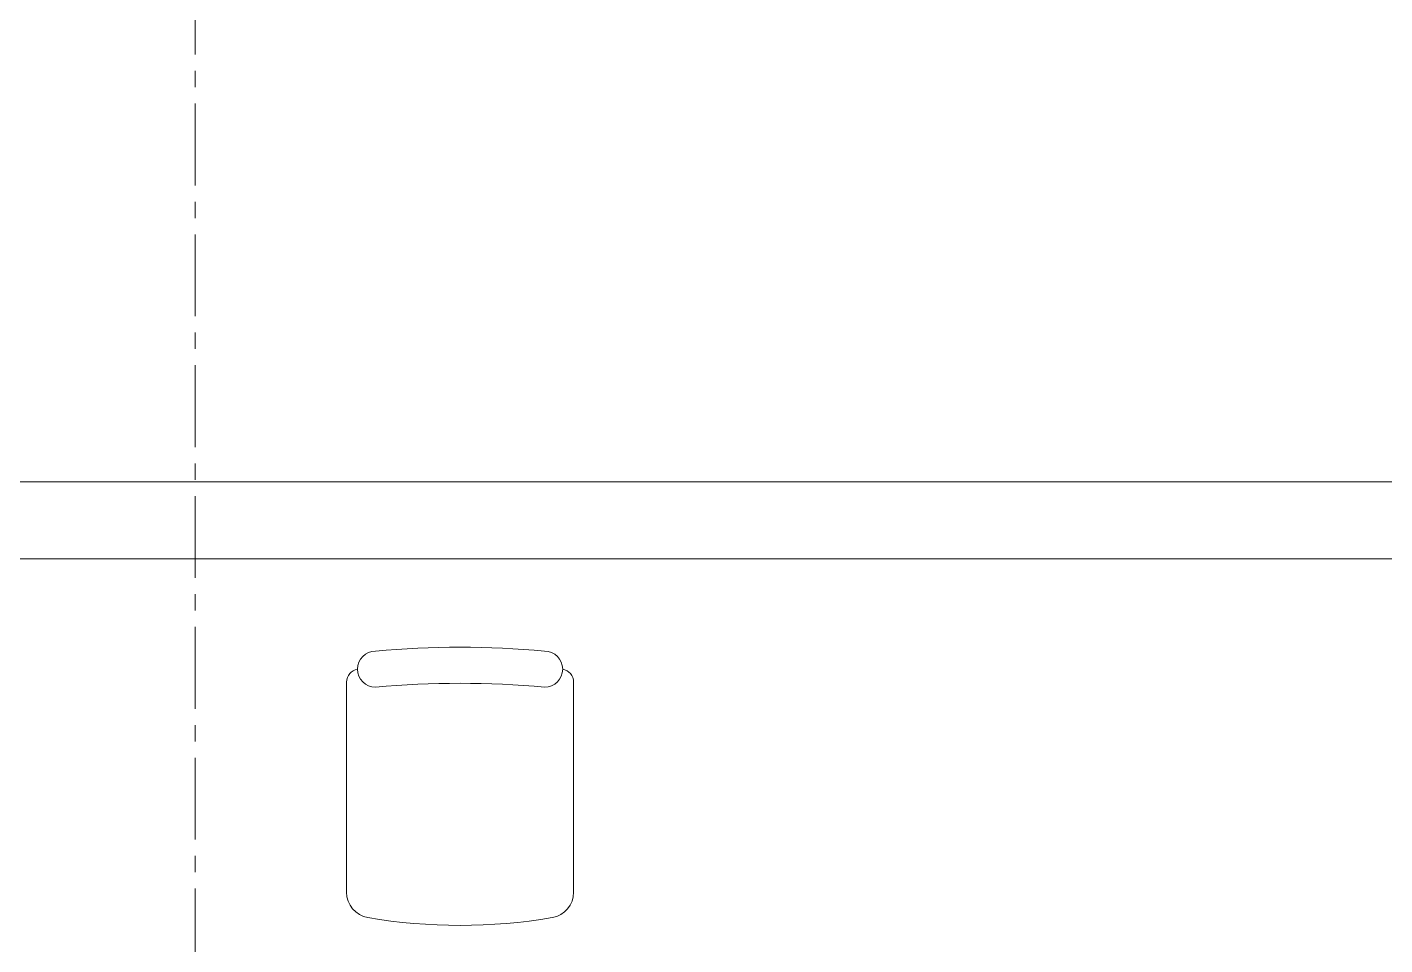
# Model space of a CAD drawing. Header units: millimetres. Extents: x 26027 to 581921, y 7230 to 233891.
# Drawn here: x 509273 to 511910, y 132781 to 134563 of the extents above; entities that cross this region are included whole.
import ezdxf

# ---------------------------------------------------------------- set-up
doc = ezdxf.new("R2010")
doc.units = ezdxf.units.MM
doc.header["$LTSCALE"] = 5
doc.linetypes.add('CENTER', pattern=[50.8, 31.75, -6.35, 6.35, -6.35])
doc.layers.get('0').update_dxf_attribs({"color": 252})
doc.layers.add('axes', color=252, linetype='Continuous')
doc.layers.add('Medical Equipment and Furniture', color=252, linetype='Continuous', lineweight=0)
doc.layers.add('Walls', color=252, linetype='Continuous', lineweight=5)

# ---------------------------------------------------------------- blocks, each defined once
blk = doc.blocks.new('GF21021-P')
for p, q in [((-0.2207, 0.4756), (-0.2207, 0.0675)), ((0.2205, 0.4756), (0.2205, 0.0675))]:
    blk.add_line(p, q)
for centre, radius, start, end in [((-0.0001, -0.5295), 1.0695, 80.3671, 99.6329), ((-0.1707, 0.4756), 0.05, 99.6329, 180), ((0.1705, 0.4756), 0.05, 0, 80.3671), ((-0.1957, 0.0675), 0.025, 180, 261.4721), ((-0.1643, 0.0425), 0.0351, 90, 270), ((0, 1.8467), 1.7767, 264.6946, 275.3053), ((0.1641, 0.0425), 0.0351, 270, 90), ((0.1955, 0.0675), 0.025, 278.5279, 0), ((0, 1.8314), 1.8314, 264.8532, 275.147)]:
    blk.add_arc(centre, radius, start, end)

msp = doc.modelspace()

# ---------------------------------------------------------------- linework, layer by layer
at = {"layer": 'axes', "linetype": 'CENTER', "lineweight": 0}
msp.add_line((509599.2, 120285.6, 0), (509599.2, 210035.3, 0), dxfattribs=at)
at = {"layer": 'Walls'}
msp.add_line((508873.8, 133530.3, 0), (513656, 133530.3, 0), dxfattribs=at)
at = {"layer": 'Walls', "elevation": 0}
msp.add_lwpolyline([(508873.8, 133680.3), (513656, 133680.3), (513656, 134245.3)], dxfattribs=at)

# ---------------------------------------------------------------- block references
at = {"layer": 'Medical Equipment and Furniture', "xscale": 1000, "yscale": 1000, "zscale": 1000, "rotation": 179.9999999999999}
msp.add_blockref('GF21021-P', (510113.5, 133358.9, 0), dxfattribs=at)

doc.saveas('drawing.dxf')
